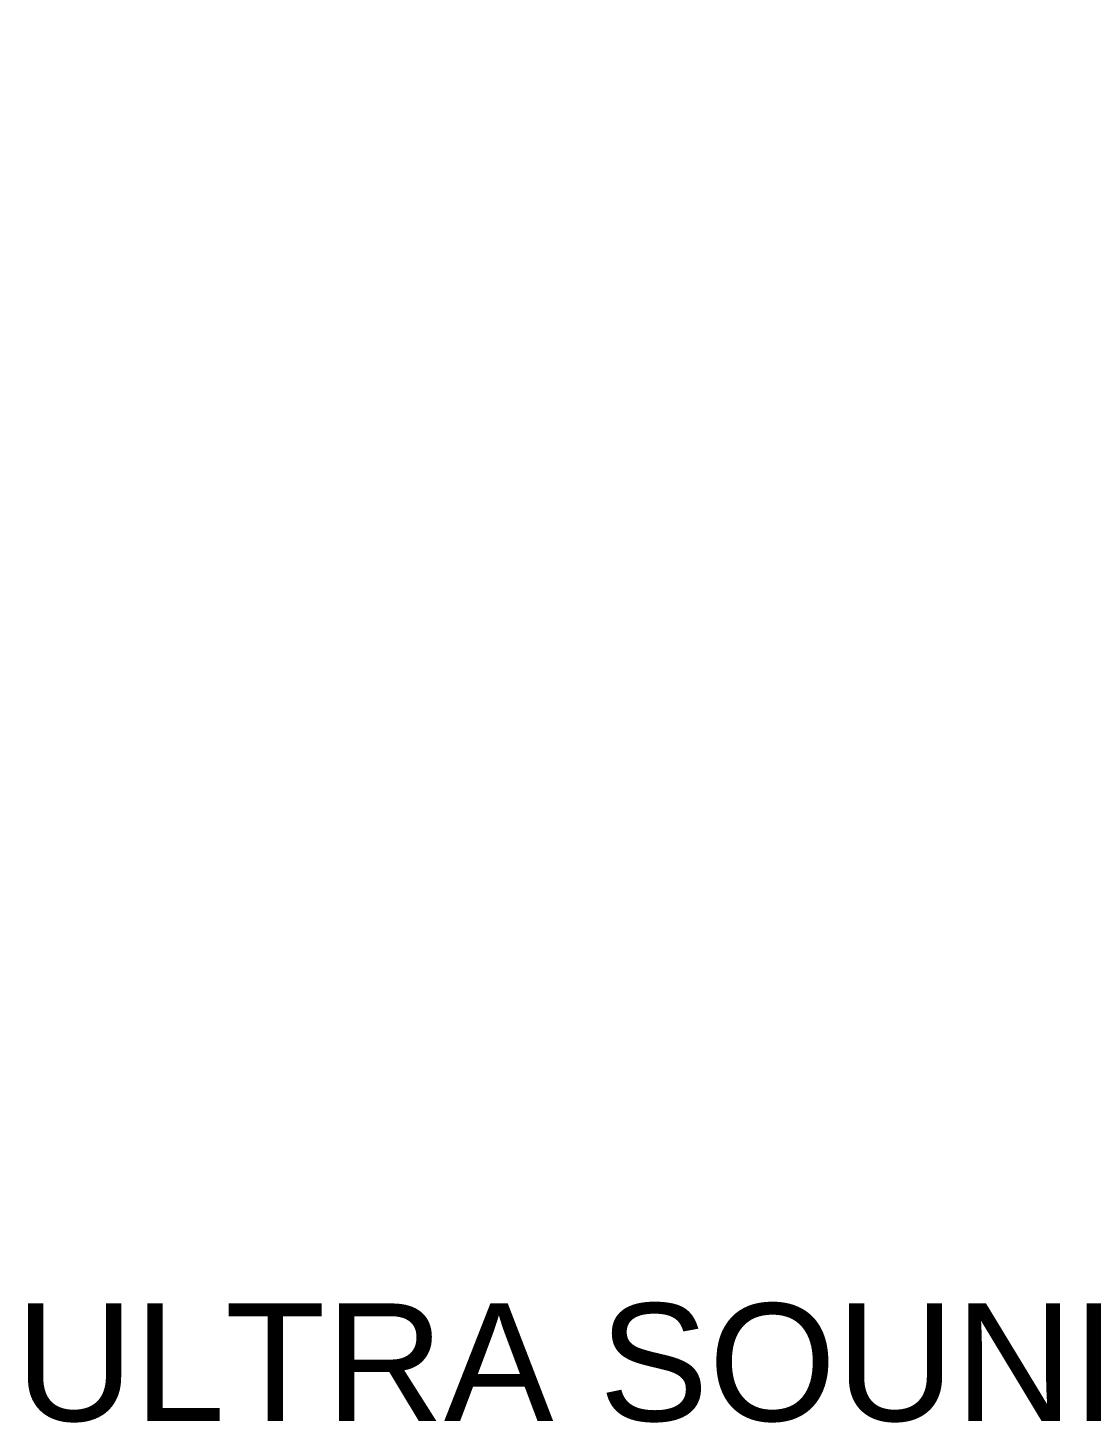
# Model space of a CAD drawing. Header units: metres. Extents: x 141303 to 146299, y 125960 to 127091.
# Drawn here: x 146018.181 to 146020.413, y 126149.381 to 126152.316 of the extents above; entities that cross this region are included whole.
import ezdxf

# ---------------------------------------------------------------- set-up
doc = ezdxf.new("R2010")
doc.units = ezdxf.units.M
doc.header["$MEASUREMENT"] = 0
doc.layers.add('DIMENSION', color=50, linetype='Continuous')
doc.layers.add('LETTERING', color=50, linetype='Continuous', lineweight=30)
doc.styles.get("Standard").update_dxf_attribs({"font": 'arial.ttf'})
doc.dimstyles.get("Standard").update_dxf_attribs({"dimtxt": 0.18, "dimasz": 0.18, "dimexe": 0.18, "dimexo": 0.0625, "dimgap": 0.09, "dimtad": 0, "dimtih": 1, "dimtoh": 1, "dimdec": 4, "dimzin": 0, "dimdsep": 46, "dimtxsty": 'Standard', "dimcen": 0.09, "dimadec": 0, "dimazin": 0, "dimtfac": 1, "dimtdec": 4, "dimtofl": 0, "dimtmove": 0, "dimatfit": 3, "dimfxl": 1, "dimtolj": 1, "dimtzin": 0, "dimarcsym": 0})

# ---------------------------------------------------------------- blocks, each defined once
blk = doc.blocks.new('*D335')
at = {"layer": 'Defpoints', "color": 0, "transparency": 16777216}
for p in [(146035.3857, 126167.7902), (146037.354, 126166.3715), (146018.4272, 126144.2621)]:
    blk.add_point(p, dxfattribs=at)
at = {"layer": 'DIMENSION', "color": 0, "lineweight": -2, "transparency": 16777216}
for p, q in [((146035.4364, 126167.7537), (146037.5, 126166.2663)), ((146037.2487, 126166.2255), (146029.0058, 126154.7894)), ((146020.5007, 126142.9895), (146028.7436, 126154.4256)), ((146018.4779, 126144.2256), (146020.5415, 126142.7382))]:
    blk.add_line(p, q, dxfattribs=at)
at = {"layer": 'DIMENSION', "color": 0, "transparency": 16777216}
for points in [[(146037.2244, 126166.243), (146037.2731, 126166.208), (146037.354, 126166.3715)], [(146020.4764, 126143.007), (146020.5251, 126142.9719), (146020.3955, 126142.8434)]]:
    blk.add_solid(points, dxfattribs=at)
at = {"layer": 'DIMENSION', "color": 0, "transparency": 16777216, "insert": (146028.8747, 126154.6075), "char_height": 0.18, "attachment_point": 5}
blk.add_mtext('\\A1;29.0028', dxfattribs=at)

msp = doc.modelspace()

# ---------------------------------------------------------------- texts
at = {"layer": 'LETTERING', "insert": (146018.15438, 126149.6381), "char_height": 0.2466929, "attachment_point": 1}
msp.add_mtext_dynamic_manual_height_columns('ULTRA SOUND', width=3.236463, gutter_width=1.23346, heights=[0], dxfattribs=at)

# ---------------------------------------------------------------- dimensions: what is measured, and where the dimension line sits
at = {"layer": 'DIMENSION'}
dim = msp.add_aligned_dim(p1=(146018.42724, 126144.26211), p2=(146035.38572, 126167.7902), distance=-2.42625, dimstyle='Standard', dxfattribs=at)
dim.commit()
dim.dimension.update_dxf_attribs({"geometry": '*D335', "text_midpoint": (146028.87474, 126154.60748)})

doc.saveas('drawing.dxf')
